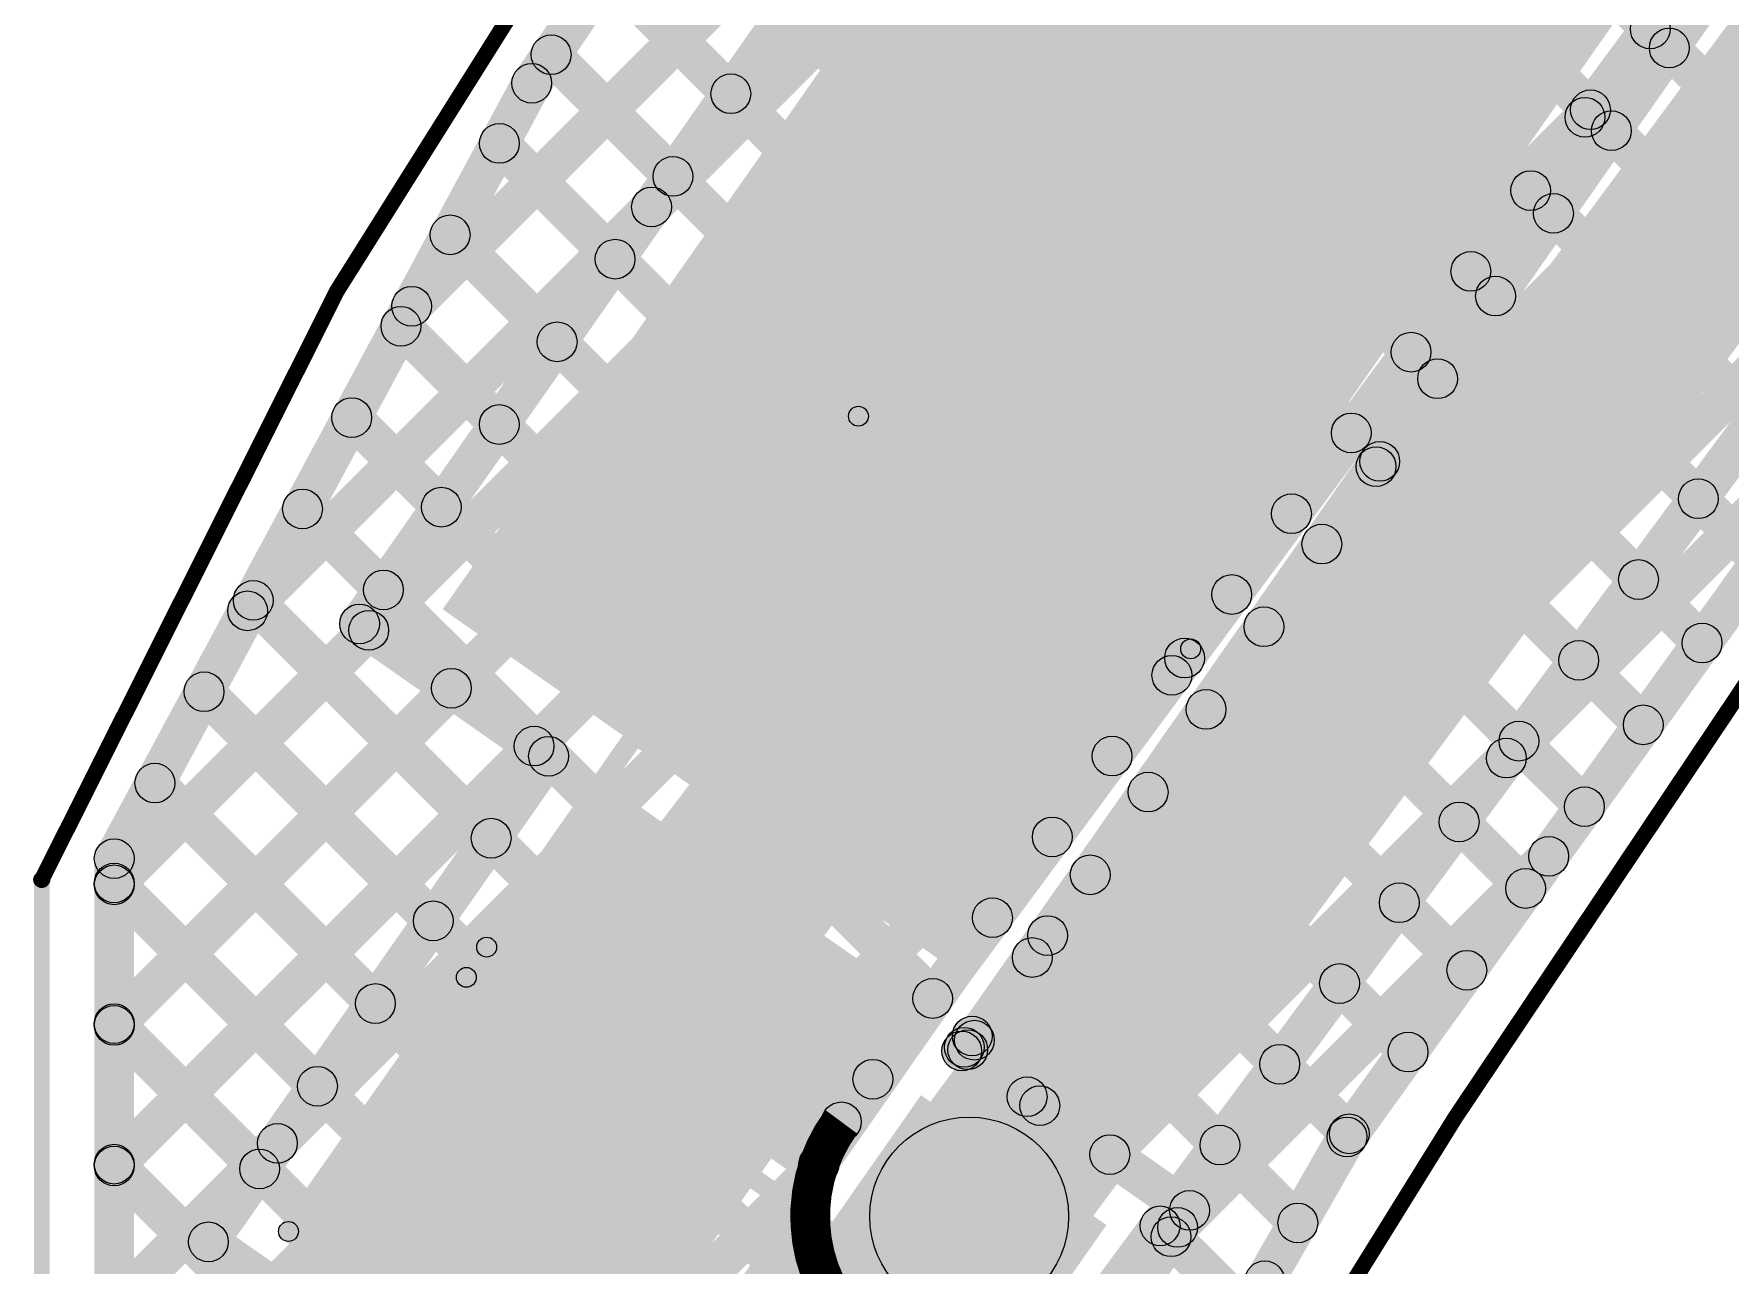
# Model space of a CAD drawing. Header units: millimetres. Extents: x 1.49 to 4.64, y 4.45 to 5.86.
# Drawn here: x 1.4898 to 1.9163, y 4.7328 to 5.0424 of the extents above; entities that cross this region are included whole.
import ezdxf

# ---------------------------------------------------------------- set-up
doc = ezdxf.new("R2010")
doc.units = ezdxf.units.MM
doc.header["$MEASUREMENT"] = 0
for name, color, linetype in [('BottomLayer', 5, 'Continuous'), ('Mechanical2', 216, 'Continuous'), ('TopLayer', 1, 'Continuous'), ('TopOverlay', 2, 'Continuous'), ('TopPaste', 8, 'Continuous'), ('TopSolder', 216, 'Continuous'), ('ViaHoleLayer', 16, 'Continuous')]:
    doc.layers.add(name, color=color, linetype=linetype)

# ---------------------------------------------------------------- blocks, each defined once
blk = doc.blocks.new('R__1206_1')
at = {"layer": 'TopLayer'}
for points in [[(-0.08, 0.035), (-0.02, 0.035), (-0.02, -0.035), (-0.08, -0.035)], [(0.02, 0.035), (0.08, 0.035), (0.08, -0.035), (0.02, -0.035)]]:
    blk.add_hatch(color=1, dxfattribs=at).paths.add_polyline_path(points)
at = {"layer": 'TopOverlay'}
h = blk.add_hatch(color=2, dxfattribs=at)
edge = h.paths.add_edge_path()
edge.add_arc((-0.084, 0.039), 0.0025, 0, 360)
h = blk.add_hatch(color=2, dxfattribs=at)
edge = h.paths.add_edge_path()
edge.add_arc((-0.084, 0.039), 0.0025, 0, 360)
for points in [[(-0.0815, -0.039), (-0.0865, -0.039), (-0.0865, 0.039), (-0.0815, 0.039)], [(-0.084, 0.0365), (-0.084, 0.0415), (0.084, 0.0415), (0.084, 0.0365)], [(0.0865, -0.039), (0.0815, -0.039), (0.0815, 0.039), (0.0865, 0.039)], [(-0.084, -0.0415), (-0.084, -0.0365), (0.084, -0.0365), (0.084, -0.0415)]]:
    blk.add_hatch(color=2, dxfattribs=at).paths.add_polyline_path(points)
h = blk.add_hatch(color=2, dxfattribs=at)
edge = h.paths.add_edge_path()
edge.add_arc((0.084, 0.039), 0.0025, 0, 360)
h = blk.add_hatch(color=2, dxfattribs=at)
edge = h.paths.add_edge_path()
edge.add_arc((0.084, 0.039), 0.0025, 0, 360)
h = blk.add_hatch(color=2, dxfattribs=at)
edge = h.paths.add_edge_path()
edge.add_arc((-0.084, -0.039), 0.0025, 0, 360)
h = blk.add_hatch(color=2, dxfattribs=at)
edge = h.paths.add_edge_path()
edge.add_arc((-0.084, -0.039), 0.0025, 0, 360)
h = blk.add_hatch(color=2, dxfattribs=at)
edge = h.paths.add_edge_path()
edge.add_arc((0.084, -0.039), 0.0025, 0, 360)
h = blk.add_hatch(color=2, dxfattribs=at)
edge = h.paths.add_edge_path()
edge.add_arc((0.084, -0.039), 0.0025, 0, 360)
at = {"layer": 'TopPaste'}
for points in [[(-0.08, 0.035), (-0.02, 0.035), (-0.02, -0.035), (-0.08, -0.035)], [(0.02, 0.035), (0.08, 0.035), (0.08, -0.035), (0.02, -0.035)]]:
    blk.add_hatch(color=8, dxfattribs=at).paths.add_polyline_path(points)
at = {"layer": 'TopSolder'}
for points in [[(-0.084, 0.039), (-0.016, 0.039), (-0.016, -0.039), (-0.084, -0.039)], [(0.016, 0.039), (0.084, 0.039), (0.084, -0.039), (0.016, -0.039)]]:
    blk.add_hatch(color=216, dxfattribs=at).paths.add_polyline_path(points)
at = {"layer": 'TopOverlay'}
for centre in [(-0.084, 0.039), (-0.084, 0.039), (0.084, 0.039), (0.084, 0.039), (-0.084, -0.039), (-0.084, -0.039), (0.084, -0.039), (0.084, -0.039)]:
    blk.add_circle(centre, 0.0025, dxfattribs=at)
blk = doc.blocks.new('W_____LED_6')
at = {"layer": 'TopLayer'}
for points in [[(-0.06526, 0.04685), (-0.02195, 0.04685), (-0.02195, -0.04685), (-0.06526, -0.04685)], [(-0.00226, 0.04685), (0.08947, 0.04685), (0.08947, -0.04685), (-0.00226, -0.04685)]]:
    blk.add_hatch(color=1, dxfattribs=at).paths.add_polyline_path(points)
at = {"layer": 'TopOverlay'}
h = blk.add_hatch(color=2, dxfattribs=at)
edge = h.paths.add_edge_path()
edge.add_arc((-0.069, 0.051), 0.0025, 0, 360)
h = blk.add_hatch(color=2, dxfattribs=at)
edge = h.paths.add_edge_path()
edge.add_arc((-0.069, 0.051), 0.0025, 0, 360)
for points in [[(-0.069, 0.0485), (-0.069, 0.0535), (0.094, 0.0535), (0.094, 0.0485)], [(0.134, 0.05301), (0.091, 0.05301), (0.091, -0.05299), (0.134, -0.05299)], [(-0.0715, 0.051), (-0.0665, 0.051), (-0.0665, -0.051), (-0.0715, -0.051)], [(-0.069, -0.0535), (-0.069, -0.0485), (0.094, -0.0485), (0.094, -0.0535)]]:
    blk.add_hatch(color=2, dxfattribs=at).paths.add_polyline_path(points)
h = blk.add_hatch(color=2, dxfattribs=at)
edge = h.paths.add_edge_path()
edge.add_arc((0.094, 0.051), 0.0025, 0, 360)
h = blk.add_hatch(color=2, dxfattribs=at)
edge = h.paths.add_edge_path()
edge.add_arc((-0.069, -0.051), 0.0025, 0, 360)
h = blk.add_hatch(color=2, dxfattribs=at)
edge = h.paths.add_edge_path()
edge.add_arc((-0.069, -0.051), 0.0025, 0, 360)
h = blk.add_hatch(color=2, dxfattribs=at)
edge = h.paths.add_edge_path()
edge.add_arc((0.094, -0.051), 0.0025, 0, 360)
at = {"layer": 'TopPaste'}
for points in [[(-0.06526, 0.04685), (-0.02195, 0.04685), (-0.02195, -0.04685), (-0.06526, -0.04685)], [(-0.00226, 0.04685), (0.08947, 0.04685), (0.08947, -0.04685), (-0.00226, -0.04685)]]:
    blk.add_hatch(color=8, dxfattribs=at).paths.add_polyline_path(points)
at = {"layer": 'TopSolder'}
for points in [[(-0.06926, 0.05085), (-0.01795, 0.05085), (-0.01795, -0.05085), (-0.06926, -0.05085)], [(-0.00626, 0.05085), (0.09347, 0.05085), (0.09347, -0.05085), (-0.00626, -0.05085)]]:
    blk.add_hatch(color=216, dxfattribs=at).paths.add_polyline_path(points)
at = {"layer": 'TopOverlay'}
for centre in [(-0.069, 0.051), (-0.069, 0.051), (0.094, 0.051), (-0.069, -0.051), (-0.069, -0.051), (0.094, -0.051)]:
    blk.add_circle(centre, 0.0025, dxfattribs=at)

msp = doc.modelspace()

# ---------------------------------------------------------------- hatches: boundary and pattern name
at = {"layer": 'BottomLayer'}
for points in [[(1.51354, 4.7188), (1.50646, 4.72587), (2.53458, 5.75399), (2.54166, 5.74692)], [(1.51354, 4.82487), (1.50646, 4.83194), (2.36466, 5.69013), (2.37173, 5.68306)], [(1.54709, 4.89377), (1.54001, 4.90084), (2.29395, 5.65478), (2.30102, 5.64771)], [(1.58833, 4.97037), (1.58126, 4.97745), (2.21993, 5.61611), (2.227, 5.60904)], [(1.54984, 4.63479), (1.51016, 4.66521), (2.02016, 5.33021), (2.05984, 5.29979)], [(1.51354, 4.78951), (1.50646, 4.79658), (2.01391, 5.30403), (2.02099, 5.29696)], [(1.51354, 4.75416), (1.50646, 4.76123), (2.03697, 5.29173), (2.04404, 5.28466)], [(1.69687, 4.76582), (1.68883, 4.77177), (2.07372, 5.29186), (2.08176, 5.28591)], [(1.7451, 4.73013), (1.7049, 4.75987), (2.08981, 5.27997), (2.13, 5.25023)], [(1.76117, 4.71823), (1.75313, 4.72418), (2.13372, 5.23845), (2.14176, 5.2325)], [(1.73436, 5.19847), (1.74143, 5.20554), (1.89979, 5.04718), (1.89272, 5.04011)], [(1.7179, 5.17958), (1.72497, 5.18665), (1.88475, 5.02686), (1.87768, 5.01979)], [(1.61914, 5.02719), (1.61086, 5.03281), (1.70586, 5.17281), (1.71414, 5.16719)], [(1.70209, 5.16002), (1.70917, 5.16709), (1.86971, 5.00655), (1.86264, 4.99947)], [(1.51354, 4.68344), (1.50646, 4.69052), (1.97695, 5.161), (1.98402, 5.15393)], [(1.6878, 5.13896), (1.69487, 5.14603), (1.85468, 4.98623), (1.84761, 4.97916)], [(1.67351, 5.1179), (1.68058, 5.12497), (1.83964, 4.96591), (1.83257, 4.95884)], [(1.65922, 5.09684), (1.66629, 5.10391), (1.8246, 4.94559), (1.81753, 4.93852)], [(1.64492, 5.07577), (1.65199, 5.08284), (1.80957, 4.92527), (1.8025, 4.9182)], [(1.63063, 5.05471), (1.6377, 5.06178), (1.79453, 4.90495), (1.78746, 4.89788)], [(1.61634, 5.03365), (1.62341, 5.04072), (1.77949, 4.88463), (1.77242, 4.87756)], [(1.5144, 4.83263), (1.5056, 4.83737), (1.6106, 5.03237), (1.6194, 5.02763)], [(1.5383, 4.67285), (1.53122, 4.67992), (1.87629, 5.02499), (1.88336, 5.01792)], [(1.60331, 5.01132), (1.61038, 5.01839), (1.76446, 4.86432), (1.75739, 4.85724)], [(1.59094, 4.98834), (1.59801, 4.99541), (1.74942, 4.844), (1.74235, 4.83693)], [(1.57856, 4.96536), (1.58563, 4.97243), (1.73438, 4.82368), (1.72731, 4.81661)], [(1.86361, 4.85674), (1.85654, 4.86381), (1.95333, 4.9606), (1.9604, 4.95353)], [(1.56619, 4.94238), (1.57326, 4.94945), (1.71935, 4.80336), (1.71228, 4.79629)], [(1.55381, 4.9194), (1.56088, 4.92647), (1.70431, 4.78304), (1.69724, 4.77597)], [(1.82406, 4.76208), (1.81594, 4.76792), (1.93094, 4.92792), (1.93906, 4.92208)], [(1.9048, 4.92196), (1.91187, 4.92903), (1.92759, 4.91331), (1.92052, 4.90624)], [(1.88977, 4.90164), (1.89684, 4.90871), (1.91281, 4.89274), (1.90574, 4.88567)], [(1.54144, 4.89642), (1.54851, 4.90349), (1.69064, 4.76135), (1.68357, 4.75428)], [(1.55807, 4.65727), (1.551, 4.66434), (1.77564, 4.88898), (1.78271, 4.88191)], [(1.87473, 4.88132), (1.8818, 4.88839), (1.89802, 4.87217), (1.89095, 4.8651)], [(1.52906, 4.87344), (1.53614, 4.88051), (1.75974, 4.6569), (1.75267, 4.64983)], [(1.85969, 4.861), (1.86676, 4.86808), (1.88324, 4.8516), (1.87617, 4.84453)], [(1.51669, 4.85045), (1.52376, 4.85753), (1.74689, 4.6344), (1.73982, 4.62733)], [(1.84466, 4.84069), (1.85173, 4.84776), (1.86845, 4.83103), (1.86138, 4.82396)], [(1.76296, 4.72073), (1.75588, 4.7278), (1.86719, 4.83911), (1.87426, 4.83204)], [(1.76296, 4.72073), (1.75588, 4.7278), (1.86719, 4.83911), (1.87426, 4.83204)], [(1.515, 4.66786), (1.505, 4.66786), (1.505, 4.835), (1.515, 4.835)], [(1.50646, 4.82532), (1.51354, 4.8324), (1.73403, 4.6119), (1.72696, 4.60483)], [(1.82962, 4.82037), (1.83669, 4.82744), (1.85367, 4.81046), (1.8466, 4.80339)], [(1.81458, 4.80005), (1.82165, 4.80712), (1.83888, 4.78989), (1.83181, 4.78282)], [(1.50646, 4.78997), (1.51354, 4.79704), (1.72104, 4.58954), (1.71397, 4.58247)], [(1.79955, 4.77973), (1.80662, 4.7868), (1.8241, 4.76932), (1.81703, 4.76225)], [(1.72434, 4.58752), (1.71566, 4.59248), (1.81566, 4.76748), (1.82434, 4.76252)], [(1.78451, 4.75941), (1.79158, 4.76648), (1.81117, 4.74689), (1.8041, 4.73982)], [(1.50646, 4.75461), (1.51354, 4.76168), (1.70744, 4.56778), (1.70037, 4.56071)], [(1.56129, 4.62513), (1.55422, 4.6322), (1.68368, 4.76167), (1.69075, 4.7546)], [(1.76947, 4.73909), (1.77654, 4.74616), (1.79831, 4.72439), (1.79124, 4.71732)]]:
    msp.add_hatch(color=5, dxfattribs=at).paths.add_polyline_path(points)
h = msp.add_hatch(color=5, dxfattribs=at)
edge = h.paths.add_edge_path()
edge.add_arc((1.89625, 5.04365), 0.005, 0, 360)
h = msp.add_hatch(color=5, dxfattribs=at)
edge = h.paths.add_edge_path()
edge.add_arc((1.61987, 5.03718), 0.005, 0, 360)
h = msp.add_hatch(color=5, dxfattribs=at)
edge = h.paths.add_edge_path()
edge.add_arc((1.615, 5.03), 0.005, 0, 360)
h = msp.add_hatch(color=5, dxfattribs=at)
edge = h.paths.add_edge_path()
edge.add_arc((1.615, 5.03), 0.005, 0, 360)
h = msp.add_hatch(color=5, dxfattribs=at)
edge = h.paths.add_edge_path()
edge.add_arc((1.87983, 5.02145), 0.005, 0, 360)
h = msp.add_hatch(color=5, dxfattribs=at)
edge = h.paths.add_edge_path()
edge.add_arc((1.88122, 5.02333), 0.005, 0, 360)
h = msp.add_hatch(color=5, dxfattribs=at)
edge = h.paths.add_edge_path()
edge.add_arc((1.60685, 5.01486), 0.005, 0, 360)
h = msp.add_hatch(color=5, dxfattribs=at)
edge = h.paths.add_edge_path()
edge.add_arc((1.86618, 5.00301), 0.005, 0, 360)
h = msp.add_hatch(color=5, dxfattribs=at)
edge = h.paths.add_edge_path()
edge.add_arc((1.59447, 4.99188), 0.005, 0, 360)
h = msp.add_hatch(color=5, dxfattribs=at)
edge = h.paths.add_edge_path()
edge.add_arc((1.85114, 4.98269), 0.005, 0, 360)
h = msp.add_hatch(color=5, dxfattribs=at)
edge = h.paths.add_edge_path()
edge.add_arc((1.5848, 4.97391), 0.005, 0, 360)
h = msp.add_hatch(color=5, dxfattribs=at)
edge = h.paths.add_edge_path()
edge.add_arc((1.5821, 4.96889), 0.005, 0, 360)
h = msp.add_hatch(color=5, dxfattribs=at)
edge = h.paths.add_edge_path()
edge.add_arc((1.83611, 4.96237), 0.005, 0, 360)
h = msp.add_hatch(color=5, dxfattribs=at)
edge = h.paths.add_edge_path()
edge.add_arc((1.56972, 4.94591), 0.005, 0, 360)
h = msp.add_hatch(color=5, dxfattribs=at)
edge = h.paths.add_edge_path()
edge.add_arc((1.82107, 4.94205), 0.005, 0, 360)
h = msp.add_hatch(color=5, dxfattribs=at)
edge = h.paths.add_edge_path()
edge.add_arc((1.90834, 4.9255), 0.005, 0, 360)
h = msp.add_hatch(color=5, dxfattribs=at)
edge = h.paths.add_edge_path()
edge.add_arc((1.55735, 4.92293), 0.005, 0, 360)
h = msp.add_hatch(color=5, dxfattribs=at)
edge = h.paths.add_edge_path()
edge.add_arc((1.80603, 4.92174), 0.005, 0, 360)
h = msp.add_hatch(color=5, dxfattribs=at)
edge = h.paths.add_edge_path()
edge.add_arc((1.8933, 4.90518), 0.005, 0, 360)
h = msp.add_hatch(color=5, dxfattribs=at)
edge = h.paths.add_edge_path()
edge.add_arc((1.54497, 4.89995), 0.005, 0, 360)
h = msp.add_hatch(color=5, dxfattribs=at)
edge = h.paths.add_edge_path()
edge.add_arc((1.791, 4.90142), 0.005, 0, 360)
h = msp.add_hatch(color=5, dxfattribs=at)
edge = h.paths.add_edge_path()
edge.add_arc((1.54355, 4.89731), 0.005, 0, 360)
h = msp.add_hatch(color=5, dxfattribs=at)
edge = h.paths.add_edge_path()
edge.add_arc((1.90927, 4.88921), 0.005, 0, 360)
h = msp.add_hatch(color=5, dxfattribs=at)
edge = h.paths.add_edge_path()
edge.add_arc((1.77917, 4.88544), 0.005, 0, 360)
h = msp.add_hatch(color=5, dxfattribs=at)
edge = h.paths.add_edge_path()
edge.add_arc((1.87827, 4.88486), 0.005, 0, 360)
h = msp.add_hatch(color=5, dxfattribs=at)
edge = h.paths.add_edge_path()
edge.add_arc((1.77596, 4.8811), 0.005, 0, 360)
h = msp.add_hatch(color=5, dxfattribs=at)
edge = h.paths.add_edge_path()
edge.add_arc((1.5326, 4.87697), 0.005, 0, 360)
h = msp.add_hatch(color=5, dxfattribs=at)
edge = h.paths.add_edge_path()
edge.add_arc((1.89449, 4.86864), 0.005, 0, 360)
h = msp.add_hatch(color=5, dxfattribs=at)
edge = h.paths.add_edge_path()
edge.add_arc((1.86323, 4.86454), 0.005, 0, 360)
h = msp.add_hatch(color=5, dxfattribs=at)
edge = h.paths.add_edge_path()
edge.add_arc((1.76092, 4.86078), 0.005, 0, 360)
h = msp.add_hatch(color=5, dxfattribs=at)
edge = h.paths.add_edge_path()
edge.add_arc((1.86007, 4.86028), 0.005, 0, 360)
h = msp.add_hatch(color=5, dxfattribs=at)
edge = h.paths.add_edge_path()
edge.add_arc((1.52023, 4.85399), 0.005, 0, 360)
h = msp.add_hatch(color=5, dxfattribs=at)
edge = h.paths.add_edge_path()
edge.add_arc((1.8797, 4.84806), 0.005, 0, 360)
h = msp.add_hatch(color=5, dxfattribs=at)
edge = h.paths.add_edge_path()
edge.add_arc((1.74588, 4.84046), 0.005, 0, 360)
h = msp.add_hatch(color=5, dxfattribs=at)
edge = h.paths.add_edge_path()
edge.add_arc((1.84819, 4.84422), 0.005, 0, 360)
h = msp.add_hatch(color=5, dxfattribs=at)
edge = h.paths.add_edge_path()
edge.add_arc((1.51, 4.835), 0.005, 0, 360)
h = msp.add_hatch(color=5, dxfattribs=at)
edge = h.paths.add_edge_path()
edge.add_arc((1.51, 4.835), 0.005, 0, 360)
h = msp.add_hatch(color=5, dxfattribs=at)
edge = h.paths.add_edge_path()
edge.add_arc((1.87072, 4.83557), 0.005, 0, 360)
h = msp.add_hatch(color=5, dxfattribs=at)
edge = h.paths.add_edge_path()
edge.add_arc((1.87072, 4.83557), 0.005, 0, 360)
h = msp.add_hatch(color=5, dxfattribs=at)
edge = h.paths.add_edge_path()
edge.add_arc((1.51, 4.82886), 0.005, 0, 360)
h = msp.add_hatch(color=5, dxfattribs=at)
edge = h.paths.add_edge_path()
edge.add_arc((1.51, 4.8284), 0.005, 0, 360)
h = msp.add_hatch(color=5, dxfattribs=at)
edge = h.paths.add_edge_path()
edge.add_arc((1.86492, 4.82749), 0.005, 0, 360)
h = msp.add_hatch(color=5, dxfattribs=at)
edge = h.paths.add_edge_path()
edge.add_arc((1.83315, 4.8239), 0.005, 0, 360)
h = msp.add_hatch(color=5, dxfattribs=at)
edge = h.paths.add_edge_path()
edge.add_arc((1.73085, 4.82014), 0.005, 0, 360)
h = msp.add_hatch(color=5, dxfattribs=at)
edge = h.paths.add_edge_path()
edge.add_arc((1.85013, 4.80692), 0.005, 0, 360)
h = msp.add_hatch(color=5, dxfattribs=at)
edge = h.paths.add_edge_path()
edge.add_arc((1.81812, 4.80358), 0.005, 0, 360)
h = msp.add_hatch(color=5, dxfattribs=at)
edge = h.paths.add_edge_path()
edge.add_arc((1.71581, 4.79982), 0.005, 0, 360)
h = msp.add_hatch(color=5, dxfattribs=at)
edge = h.paths.add_edge_path()
edge.add_arc((1.51, 4.7935), 0.005, 0, 360)
h = msp.add_hatch(color=5, dxfattribs=at)
edge = h.paths.add_edge_path()
edge.add_arc((1.51, 4.79305), 0.005, 0, 360)
h = msp.add_hatch(color=5, dxfattribs=at)
edge = h.paths.add_edge_path()
edge.add_arc((1.83535, 4.78635), 0.005, 0, 360)
h = msp.add_hatch(color=5, dxfattribs=at)
edge = h.paths.add_edge_path()
edge.add_arc((1.80308, 4.78327), 0.005, 0, 360)
h = msp.add_hatch(color=5, dxfattribs=at)
edge = h.paths.add_edge_path()
edge.add_arc((1.70077, 4.77951), 0.005, 0, 360)
h = msp.add_hatch(color=5, dxfattribs=at)
edge = h.paths.add_edge_path()
edge.add_arc((1.69285, 4.76879), 0.005, 0, 360)
h = msp.add_hatch(color=5, dxfattribs=at)
edge = h.paths.add_edge_path()
edge.add_arc((1.69285, 4.76879), 0.005, 0, 360)
h = msp.add_hatch(color=5, dxfattribs=at)
edge = h.paths.add_edge_path()
edge.add_arc((1.725, 4.745), 0.025, 0, 360)
h = msp.add_hatch(color=5, dxfattribs=at)
edge = h.paths.add_edge_path()
edge.add_arc((1.82, 4.765), 0.005, 0, 360)
h = msp.add_hatch(color=5, dxfattribs=at)
edge = h.paths.add_edge_path()
edge.add_arc((1.82, 4.765), 0.005, 0, 360)
h = msp.add_hatch(color=5, dxfattribs=at)
edge = h.paths.add_edge_path()
edge.add_arc((1.82056, 4.76578), 0.005, 0, 360)
h = msp.add_hatch(color=5, dxfattribs=at)
edge = h.paths.add_edge_path()
edge.add_arc((1.78804, 4.76295), 0.005, 0, 360)
h = msp.add_hatch(color=5, dxfattribs=at)
edge = h.paths.add_edge_path()
edge.add_arc((1.51, 4.75815), 0.005, 0, 360)
h = msp.add_hatch(color=5, dxfattribs=at)
edge = h.paths.add_edge_path()
edge.add_arc((1.51, 4.75769), 0.005, 0, 360)
h = msp.add_hatch(color=5, dxfattribs=at)
edge = h.paths.add_edge_path()
edge.add_arc((1.68711, 4.75782), 0.005, 0, 360)
h = msp.add_hatch(color=5, dxfattribs=at)
edge = h.paths.add_edge_path()
edge.add_arc((1.68722, 4.75813), 0.005, 0, 360)
h = msp.add_hatch(color=5, dxfattribs=at)
edge = h.paths.add_edge_path()
edge.add_arc((1.725, 4.745), 0.01181, 0, 360)
h = msp.add_hatch(color=5, dxfattribs=at)
edge = h.paths.add_edge_path()
edge.add_arc((1.77301, 4.74263), 0.005, 0, 360)
h = msp.add_hatch(color=5, dxfattribs=at)
edge = h.paths.add_edge_path()
edge.add_arc((1.80763, 4.74336), 0.005, 0, 360)
h = msp.add_hatch(color=5, dxfattribs=at)
edge = h.paths.add_edge_path()
edge.add_arc((1.79932, 4.72882), 0.005, 0, 360)
at = {"layer": 'Mechanical2'}
h = msp.add_hatch(color=216, dxfattribs=at)
edge = h.paths.add_edge_path()
edge.add_arc((1.49178, 4.82969), 0.00197, 0, 360)
h = msp.add_hatch(color=216, dxfattribs=at)
edge = h.paths.add_edge_path()
edge.add_arc((1.49178, 4.82969), 0.00197, 0, 360)
msp.add_hatch(color=216, dxfattribs=at).paths.add_polyline_path([(1.49375, 4.49206), (1.48981, 4.49206), (1.48981, 4.82969), (1.49375, 4.82969)])
at = {"layer": 'TopLayer'}
for points in [[(1.7431, 4.77158), (1.73602, 4.77865), (2.30007, 5.3427), (2.30714, 5.33563)], [(1.83083, 4.93003), (1.82376, 4.9371), (2.20388, 5.31722), (2.21095, 5.31015)], [(1.74826, 4.8121), (1.74119, 4.81917), (2.23382, 5.31181), (2.2409, 5.30474)], [(1.57579, 4.89115), (1.5676, 4.89689), (1.82352, 5.26237), (1.83171, 5.25663)], [(1.72094, 4.80783), (1.95965, 5.14874), (1.8313, 5.23861), (1.59259, 4.8977)], [(1.61914, 5.02719), (1.61086, 5.03281), (1.70586, 5.17281), (1.71414, 5.16719)], [(1.72872, 4.78407), (1.72053, 4.78981), (1.96473, 5.13855), (1.97292, 5.13282)], [(1.58833, 4.97037), (1.58126, 4.97745), (1.72416, 5.12035), (1.73123, 5.11327)], [(1.63063, 5.05471), (1.6377, 5.06178), (1.6686, 5.03089), (1.66152, 5.02382)], [(1.8975, 5.03533), (1.90457, 5.0424), (1.97093, 4.97604), (1.96386, 4.96897)], [(1.61634, 5.03365), (1.62341, 5.04072), (1.65403, 5.01009), (1.64696, 5.00302)], [(1.5144, 4.83263), (1.5056, 4.83737), (1.6106, 5.03237), (1.6194, 5.02763)], [(1.88293, 5.01454), (1.89001, 5.02161), (1.95659, 4.95502), (1.94952, 4.94795)], [(1.60331, 5.01132), (1.61038, 5.01839), (1.63947, 4.9893), (1.6324, 4.98223)], [(1.54709, 4.89377), (1.54001, 4.90084), (1.64159, 5.00241), (1.64866, 4.99534)], [(1.86837, 4.99374), (1.87545, 5.00081), (1.94226, 4.934), (1.93519, 4.92693)], [(1.59094, 4.98834), (1.59801, 4.99541), (1.62491, 4.9685), (1.61784, 4.96143)], [(1.85381, 4.97295), (1.86088, 4.98002), (1.92759, 4.91331), (1.92052, 4.90624)], [(1.57856, 4.96536), (1.58563, 4.97243), (1.61035, 4.94771), (1.60328, 4.94064)], [(1.76389, 4.75702), (1.75682, 4.76409), (1.95333, 4.9606), (1.9604, 4.95353)], [(1.83925, 4.95215), (1.84632, 4.95923), (1.91281, 4.89274), (1.90574, 4.88567)], [(1.56619, 4.94238), (1.57326, 4.94945), (1.59579, 4.92692), (1.58872, 4.91984)], [(1.82469, 4.93136), (1.83176, 4.93843), (1.89802, 4.87217), (1.89095, 4.8651)], [(1.55381, 4.9194), (1.56088, 4.92647), (1.58123, 4.90612), (1.57416, 4.89905)], [(1.82406, 4.76208), (1.81594, 4.76792), (1.93094, 4.92792), (1.93906, 4.92208)], [(1.81013, 4.91056), (1.8172, 4.91764), (1.88324, 4.8516), (1.87617, 4.84453)], [(1.54144, 4.89642), (1.54851, 4.90349), (1.60833, 4.84367), (1.60126, 4.8366)], [(1.56883, 4.88992), (1.57457, 4.89812), (1.62209, 4.86484), (1.61635, 4.85665)], [(1.79557, 4.88977), (1.80264, 4.89684), (1.86845, 4.83103), (1.86138, 4.82396)], [(1.51354, 4.82487), (1.50646, 4.83194), (1.57047, 4.89594), (1.57754, 4.88887)], [(1.51354, 4.78951), (1.50646, 4.79658), (1.59126, 4.88138), (1.59833, 4.87431)], [(1.52906, 4.87344), (1.53614, 4.88051), (1.59377, 4.82288), (1.58669, 4.8158)], [(1.78101, 4.86898), (1.78808, 4.87605), (1.85367, 4.81046), (1.8466, 4.80339)], [(1.51354, 4.75416), (1.50646, 4.76123), (1.61206, 4.86682), (1.61913, 4.85975)], [(1.5378, 4.73574), (1.52961, 4.74148), (1.61513, 4.86361), (1.62332, 4.85788)], [(1.51669, 4.85045), (1.52376, 4.85753), (1.57921, 4.80208), (1.57213, 4.79501)], [(1.76645, 4.84818), (1.77352, 4.85525), (1.83888, 4.78989), (1.83181, 4.78282)], [(1.7047, 4.8017), (1.63189, 4.85268), (1.55459, 4.7423), (1.62741, 4.69131)], [(1.78094, 4.73872), (1.77387, 4.74579), (1.86719, 4.83911), (1.87426, 4.83204)], [(1.78094, 4.73872), (1.77387, 4.74579), (1.86719, 4.83911), (1.87426, 4.83204)], [(1.515, 4.66786), (1.505, 4.66786), (1.505, 4.835), (1.515, 4.835)], [(1.50646, 4.82532), (1.51354, 4.8324), (1.56464, 4.78129), (1.55757, 4.77421)], [(1.75189, 4.82739), (1.75896, 4.83446), (1.8241, 4.76932), (1.81703, 4.76225)], [(1.73733, 4.80659), (1.7444, 4.81366), (1.81117, 4.74689), (1.8041, 4.73982)], [(1.50646, 4.78997), (1.51354, 4.79704), (1.55008, 4.76049), (1.54301, 4.75342)], [(1.72787, 4.78467), (1.71968, 4.79041), (1.72167, 4.79325), (1.72986, 4.78751)], [(1.72026, 4.78253), (1.726, 4.79072), (1.78326, 4.75062), (1.77753, 4.74243)], [(1.72277, 4.7858), (1.72984, 4.79287), (1.74629, 4.77642), (1.73922, 4.76935)], [(1.64814, 4.5838), (1.75951, 4.74284), (1.71287, 4.7755), (1.6015, 4.61645)], [(1.51354, 4.7188), (1.50646, 4.72587), (1.54752, 4.76692), (1.55459, 4.75985)], [(1.72434, 4.58752), (1.71566, 4.59248), (1.81566, 4.76748), (1.82434, 4.76252)], [(1.50646, 4.75461), (1.51354, 4.76168), (1.6097, 4.66552), (1.60263, 4.65845)], [(1.65592, 4.56004), (1.64773, 4.56577), (1.7763, 4.74939), (1.78449, 4.74366)], [(1.77221, 4.73635), (1.77928, 4.74342), (1.79831, 4.72439), (1.79124, 4.71732)], [(1.53084, 4.73452), (1.53657, 4.74271), (1.6212, 4.68345), (1.61546, 4.67526)]]:
    msp.add_hatch(color=1, dxfattribs=at).paths.add_polyline_path(points)
h = msp.add_hatch(color=1, dxfattribs=at)
edge = h.paths.add_edge_path()
edge.add_arc((1.61987, 5.03718), 0.005, 0, 360)
h = msp.add_hatch(color=1, dxfattribs=at)
edge = h.paths.add_edge_path()
edge.add_arc((1.90103, 5.03887), 0.005, 0, 360)
h = msp.add_hatch(color=1, dxfattribs=at)
edge = h.paths.add_edge_path()
edge.add_arc((1.615, 5.03), 0.005, 0, 360)
h = msp.add_hatch(color=1, dxfattribs=at)
edge = h.paths.add_edge_path()
edge.add_arc((1.615, 5.03), 0.005, 0, 360)
h = msp.add_hatch(color=1, dxfattribs=at)
edge = h.paths.add_edge_path()
edge.add_arc((1.66506, 5.02735), 0.005, 0, 360)
h = msp.add_hatch(color=1, dxfattribs=at)
edge = h.paths.add_edge_path()
edge.add_arc((1.88647, 5.01807), 0.005, 0, 360)
h = msp.add_hatch(color=1, dxfattribs=at)
edge = h.paths.add_edge_path()
edge.add_arc((1.60685, 5.01486), 0.005, 0, 360)
h = msp.add_hatch(color=1, dxfattribs=at)
edge = h.paths.add_edge_path()
edge.add_arc((1.6505, 5.00656), 0.005, 0, 360)
h = msp.add_hatch(color=1, dxfattribs=at)
edge = h.paths.add_edge_path()
edge.add_arc((1.64512, 4.99888), 0.005, 0, 360)
h = msp.add_hatch(color=1, dxfattribs=at)
edge = h.paths.add_edge_path()
edge.add_arc((1.87191, 4.99728), 0.005, 0, 360)
h = msp.add_hatch(color=1, dxfattribs=at)
edge = h.paths.add_edge_path()
edge.add_arc((1.59447, 4.99188), 0.005, 0, 360)
h = msp.add_hatch(color=1, dxfattribs=at)
edge = h.paths.add_edge_path()
edge.add_arc((1.63594, 4.98576), 0.005, 0, 360)
h = msp.add_hatch(color=1, dxfattribs=at)
edge = h.paths.add_edge_path()
edge.add_arc((1.5848, 4.97391), 0.005, 0, 360)
h = msp.add_hatch(color=1, dxfattribs=at)
edge = h.paths.add_edge_path()
edge.add_arc((1.85735, 4.97648), 0.005, 0, 360)
h = msp.add_hatch(color=1, dxfattribs=at)
edge = h.paths.add_edge_path()
edge.add_arc((1.5821, 4.96889), 0.005, 0, 360)
h = msp.add_hatch(color=1, dxfattribs=at)
edge = h.paths.add_edge_path()
edge.add_arc((1.62138, 4.96497), 0.005, 0, 360)
h = msp.add_hatch(color=1, dxfattribs=at)
edge = h.paths.add_edge_path()
edge.add_arc((1.84279, 4.95569), 0.005, 0, 360)
h = msp.add_hatch(color=1, dxfattribs=at)
edge = h.paths.add_edge_path()
edge.add_arc((1.56972, 4.94591), 0.005, 0, 360)
h = msp.add_hatch(color=1, dxfattribs=at)
edge = h.paths.add_edge_path()
edge.add_arc((1.60682, 4.94417), 0.005, 0, 360)
h = msp.add_hatch(color=1, dxfattribs=at)
edge = h.paths.add_edge_path()
edge.add_arc((1.82823, 4.9349), 0.005, 0, 360)
h = msp.add_hatch(color=1, dxfattribs=at)
edge = h.paths.add_edge_path()
edge.add_arc((1.8273, 4.93357), 0.005, 0, 360)
h = msp.add_hatch(color=1, dxfattribs=at)
edge = h.paths.add_edge_path()
edge.add_arc((1.55735, 4.92293), 0.005, 0, 360)
h = msp.add_hatch(color=1, dxfattribs=at)
edge = h.paths.add_edge_path()
edge.add_arc((1.59226, 4.92338), 0.005, 0, 360)
h = msp.add_hatch(color=1, dxfattribs=at)
edge = h.paths.add_edge_path()
edge.add_arc((1.81367, 4.9141), 0.005, 0, 360)
h = msp.add_hatch(color=1, dxfattribs=at)
edge = h.paths.add_edge_path()
edge.add_arc((1.54497, 4.89995), 0.005, 0, 360)
h = msp.add_hatch(color=1, dxfattribs=at)
edge = h.paths.add_edge_path()
edge.add_arc((1.5777, 4.90258), 0.005, 0, 360)
h = msp.add_hatch(color=1, dxfattribs=at)
edge = h.paths.add_edge_path()
edge.add_arc((1.54355, 4.89731), 0.005, 0, 360)
h = msp.add_hatch(color=1, dxfattribs=at)
edge = h.paths.add_edge_path()
edge.add_arc((1.5717, 4.89402), 0.005, 0, 360)
h = msp.add_hatch(color=1, dxfattribs=at)
edge = h.paths.add_edge_path()
edge.add_arc((1.5717, 4.89402), 0.005, 0, 360)
h = msp.add_hatch(color=1, dxfattribs=at)
edge = h.paths.add_edge_path()
edge.add_arc((1.574, 4.89241), 0.005, 0, 360)
h = msp.add_hatch(color=1, dxfattribs=at)
edge = h.paths.add_edge_path()
edge.add_arc((1.79911, 4.89331), 0.005, 0, 360)
h = msp.add_hatch(color=1, dxfattribs=at)
edge = h.paths.add_edge_path()
edge.add_arc((1.90927, 4.88921), 0.005, 0, 360)
h = msp.add_hatch(color=1, dxfattribs=at)
edge = h.paths.add_edge_path()
edge.add_arc((1.5326, 4.87697), 0.005, 0, 360)
h = msp.add_hatch(color=1, dxfattribs=at)
edge = h.paths.add_edge_path()
edge.add_arc((1.5948, 4.87785), 0.005, 0, 360)
h = msp.add_hatch(color=1, dxfattribs=at)
edge = h.paths.add_edge_path()
edge.add_arc((1.78455, 4.87251), 0.005, 0, 360)
h = msp.add_hatch(color=1, dxfattribs=at)
edge = h.paths.add_edge_path()
edge.add_arc((1.89449, 4.86864), 0.005, 0, 360)
h = msp.add_hatch(color=1, dxfattribs=at)
edge = h.paths.add_edge_path()
edge.add_arc((1.61559, 4.86329), 0.005, 0, 360)
h = msp.add_hatch(color=1, dxfattribs=at)
edge = h.paths.add_edge_path()
edge.add_arc((1.61922, 4.86074), 0.005, 0, 360)
h = msp.add_hatch(color=1, dxfattribs=at)
edge = h.paths.add_edge_path()
edge.add_arc((1.61922, 4.86074), 0.005, 0, 360)
h = msp.add_hatch(color=1, dxfattribs=at)
edge = h.paths.add_edge_path()
edge.add_arc((1.52023, 4.85399), 0.005, 0, 360)
h = msp.add_hatch(color=1, dxfattribs=at)
edge = h.paths.add_edge_path()
edge.add_arc((1.76999, 4.85172), 0.005, 0, 360)
h = msp.add_hatch(color=1, dxfattribs=at)
edge = h.paths.add_edge_path()
edge.add_arc((1.8797, 4.84806), 0.005, 0, 360)
h = msp.add_hatch(color=1, dxfattribs=at)
edge = h.paths.add_edge_path()
edge.add_arc((1.60479, 4.84013), 0.005, 0, 360)
h = msp.add_hatch(color=1, dxfattribs=at)
edge = h.paths.add_edge_path()
edge.add_arc((1.51, 4.835), 0.005, 0, 360)
h = msp.add_hatch(color=1, dxfattribs=at)
edge = h.paths.add_edge_path()
edge.add_arc((1.51, 4.835), 0.005, 0, 360)
h = msp.add_hatch(color=1, dxfattribs=at)
edge = h.paths.add_edge_path()
edge.add_arc((1.87072, 4.83557), 0.005, 0, 360)
h = msp.add_hatch(color=1, dxfattribs=at)
edge = h.paths.add_edge_path()
edge.add_arc((1.87072, 4.83557), 0.005, 0, 360)
h = msp.add_hatch(color=1, dxfattribs=at)
edge = h.paths.add_edge_path()
edge.add_arc((1.51, 4.82886), 0.005, 0, 360)
h = msp.add_hatch(color=1, dxfattribs=at)
edge = h.paths.add_edge_path()
edge.add_arc((1.51, 4.8284), 0.005, 0, 360)
h = msp.add_hatch(color=1, dxfattribs=at)
edge = h.paths.add_edge_path()
edge.add_arc((1.75542, 4.83092), 0.005, 0, 360)
h = msp.add_hatch(color=1, dxfattribs=at)
edge = h.paths.add_edge_path()
edge.add_arc((1.86492, 4.82749), 0.005, 0, 360)
h = msp.add_hatch(color=1, dxfattribs=at)
edge = h.paths.add_edge_path()
edge.add_arc((1.59023, 4.81934), 0.005, 0, 360)
h = msp.add_hatch(color=1, dxfattribs=at)
edge = h.paths.add_edge_path()
edge.add_arc((1.74472, 4.81564), 0.005, 0, 360)
h = msp.add_hatch(color=1, dxfattribs=at)
edge = h.paths.add_edge_path()
edge.add_arc((1.74086, 4.81013), 0.005, 0, 360)
h = msp.add_hatch(color=1, dxfattribs=at)
edge = h.paths.add_edge_path()
edge.add_arc((1.85013, 4.80692), 0.005, 0, 360)
h = msp.add_hatch(color=1, dxfattribs=at)
edge = h.paths.add_edge_path()
edge.add_arc((1.57567, 4.79855), 0.005, 0, 360)
h = msp.add_hatch(color=1, dxfattribs=at)
edge = h.paths.add_edge_path()
edge.add_arc((1.51, 4.7935), 0.005, 0, 360)
h = msp.add_hatch(color=1, dxfattribs=at)
edge = h.paths.add_edge_path()
edge.add_arc((1.51, 4.79305), 0.005, 0, 360)
h = msp.add_hatch(color=1, dxfattribs=at)
edge = h.paths.add_edge_path()
edge.add_arc((1.72576, 4.79038), 0.005, 0, 360)
h = msp.add_hatch(color=1, dxfattribs=at)
edge = h.paths.add_edge_path()
edge.add_arc((1.7263, 4.78933), 0.005, 0, 360)
h = msp.add_hatch(color=1, dxfattribs=at)
edge = h.paths.add_edge_path()
edge.add_arc((1.72313, 4.78662), 0.005, 0, 360)
h = msp.add_hatch(color=1, dxfattribs=at)
edge = h.paths.add_edge_path()
edge.add_arc((1.72377, 4.78754), 0.005, 0, 360)
h = msp.add_hatch(color=1, dxfattribs=at)
edge = h.paths.add_edge_path()
edge.add_arc((1.72463, 4.78694), 0.005, 0, 360)
h = msp.add_hatch(color=1, dxfattribs=at)
edge = h.paths.add_edge_path()
edge.add_arc((1.83535, 4.78635), 0.005, 0, 360)
h = msp.add_hatch(color=1, dxfattribs=at)
edge = h.paths.add_edge_path()
edge.add_arc((1.56111, 4.77775), 0.005, 0, 360)
h = msp.add_hatch(color=1, dxfattribs=at)
edge = h.paths.add_edge_path()
edge.add_arc((1.73956, 4.77512), 0.005, 0, 360)
h = msp.add_hatch(color=1, dxfattribs=at)
edge = h.paths.add_edge_path()
edge.add_arc((1.74275, 4.77288), 0.005, 0, 360)
h = msp.add_hatch(color=1, dxfattribs=at)
edge = h.paths.add_edge_path()
edge.add_arc((1.55105, 4.76339), 0.005, 0, 360)
h = msp.add_hatch(color=1, dxfattribs=at)
edge = h.paths.add_edge_path()
edge.add_arc((1.82, 4.765), 0.005, 0, 360)
h = msp.add_hatch(color=1, dxfattribs=at)
edge = h.paths.add_edge_path()
edge.add_arc((1.82, 4.765), 0.005, 0, 360)
h = msp.add_hatch(color=1, dxfattribs=at)
edge = h.paths.add_edge_path()
edge.add_arc((1.82056, 4.76578), 0.005, 0, 360)
h = msp.add_hatch(color=1, dxfattribs=at)
edge = h.paths.add_edge_path()
edge.add_arc((1.76035, 4.76056), 0.005, 0, 360)
h = msp.add_hatch(color=1, dxfattribs=at)
edge = h.paths.add_edge_path()
edge.add_arc((1.51, 4.75815), 0.005, 0, 360)
h = msp.add_hatch(color=1, dxfattribs=at)
edge = h.paths.add_edge_path()
edge.add_arc((1.51, 4.75769), 0.005, 0, 360)
h = msp.add_hatch(color=1, dxfattribs=at)
edge = h.paths.add_edge_path()
edge.add_arc((1.54655, 4.75696), 0.005, 0, 360)
h = msp.add_hatch(color=1, dxfattribs=at)
edge = h.paths.add_edge_path()
edge.add_arc((1.725, 4.745), 0.01181, 0, 360)
h = msp.add_hatch(color=1, dxfattribs=at)
edge = h.paths.add_edge_path()
edge.add_arc((1.7804, 4.74653), 0.005, 0, 360)
h = msp.add_hatch(color=1, dxfattribs=at)
edge = h.paths.add_edge_path()
edge.add_arc((1.7804, 4.74653), 0.005, 0, 360)
h = msp.add_hatch(color=1, dxfattribs=at)
edge = h.paths.add_edge_path()
edge.add_arc((1.77741, 4.74225), 0.005, 0, 360)
h = msp.add_hatch(color=1, dxfattribs=at)
edge = h.paths.add_edge_path()
edge.add_arc((1.77741, 4.74225), 0.005, 0, 360)
h = msp.add_hatch(color=1, dxfattribs=at)
edge = h.paths.add_edge_path()
edge.add_arc((1.80763, 4.74336), 0.005, 0, 360)
h = msp.add_hatch(color=1, dxfattribs=at)
edge = h.paths.add_edge_path()
edge.add_arc((1.5337, 4.73861), 0.005, 0, 360)
h = msp.add_hatch(color=1, dxfattribs=at)
edge = h.paths.add_edge_path()
edge.add_arc((1.5337, 4.73861), 0.005, 0, 360)
h = msp.add_hatch(color=1, dxfattribs=at)
edge = h.paths.add_edge_path()
edge.add_arc((1.77575, 4.73989), 0.005, 0, 360)
h = msp.add_hatch(color=1, dxfattribs=at)
edge = h.paths.add_edge_path()
edge.add_arc((1.79932, 4.72882), 0.005, 0, 360)
at = {"layer": 'ViaHoleLayer'}
h = msp.add_hatch(color=16, dxfattribs=at)
edge = h.paths.add_edge_path()
edge.add_arc((1.725, 4.745), 0.00591, 0, 360)

# ---------------------------------------------------------------- linework, layer by layer
at = {"layer": 'BottomLayer', "const_width": 0.01}
msp.add_lwpolyline([(1.75715, 4.72121, -1), (1.69285, 4.76879)], format="xyb", dxfattribs=at)
at = {"layer": 'BottomLayer'}
for centre, radius in [((1.89625, 5.04365), 0.005), ((1.61987, 5.03718), 0.005), ((1.615, 5.03), 0.005), ((1.615, 5.03), 0.005), ((1.87983, 5.02145), 0.005), ((1.88122, 5.02333), 0.005), ((1.60685, 5.01486), 0.005), ((1.86618, 5.00301), 0.005), ((1.59447, 4.99188), 0.005), ((1.85114, 4.98269), 0.005), ((1.5848, 4.97391), 0.005), ((1.5821, 4.96889), 0.005), ((1.83611, 4.96237), 0.005), ((1.56972, 4.94591), 0.005), ((1.82107, 4.94205), 0.005), ((1.90834, 4.9255), 0.005), ((1.55735, 4.92293), 0.005), ((1.80603, 4.92174), 0.005), ((1.8933, 4.90518), 0.005), ((1.54497, 4.89995), 0.005), ((1.791, 4.90142), 0.005), ((1.54355, 4.89731), 0.005), ((1.90927, 4.88921), 0.005), ((1.77917, 4.88544), 0.005), ((1.87827, 4.88486), 0.005), ((1.77596, 4.8811), 0.005), ((1.5326, 4.87697), 0.005), ((1.89449, 4.86864), 0.005), ((1.86323, 4.86454), 0.005), ((1.76092, 4.86078), 0.005), ((1.86007, 4.86028), 0.005), ((1.52023, 4.85399), 0.005), ((1.8797, 4.84806), 0.005), ((1.74588, 4.84046), 0.005), ((1.84819, 4.84422), 0.005), ((1.51, 4.835), 0.005), ((1.51, 4.835), 0.005), ((1.87072, 4.83557), 0.005), ((1.87072, 4.83557), 0.005), ((1.51, 4.82886), 0.005), ((1.51, 4.8284), 0.005), ((1.86492, 4.82749), 0.005), ((1.83315, 4.8239), 0.005), ((1.73085, 4.82014), 0.005), ((1.85013, 4.80692), 0.005), ((1.81812, 4.80358), 0.005), ((1.71581, 4.79982), 0.005), ((1.51, 4.7935), 0.005), ((1.51, 4.79305), 0.005), ((1.83535, 4.78635), 0.005), ((1.80308, 4.78327), 0.005), ((1.70077, 4.77951), 0.005), ((1.69285, 4.76879), 0.005), ((1.69285, 4.76879), 0.005), ((1.725, 4.745), 0.025), ((1.82, 4.765), 0.005), ((1.82, 4.765), 0.005), ((1.82056, 4.76578), 0.005), ((1.78804, 4.76295), 0.005), ((1.51, 4.75815), 0.005), ((1.51, 4.75769), 0.005), ((1.68711, 4.75782), 0.005), ((1.68722, 4.75813), 0.005), ((1.77301, 4.74263), 0.005), ((1.80763, 4.74336), 0.005), ((1.79932, 4.72882), 0.005)]:
    msp.add_circle(centre, radius, dxfattribs=at)
at = {"layer": 'Mechanical2', "const_width": 0.00394}
for points in [[(1.49178, 4.82969, -0.650988), (4.64195, 4.82969)], [(1.67, 4.47298, -0.026009), (1.94337, 4.91344)]]:
    msp.add_lwpolyline(points, format="xyb", dxfattribs=at)
at = {"layer": 'Mechanical2'}
msp.add_circle((1.49178, 4.82969), 0.00197, dxfattribs=at)
msp.add_circle((1.49178, 4.82969), 0.00197, dxfattribs=at)
at = {"layer": 'TopLayer'}
for centre in [(1.61987, 5.03718), (1.90103, 5.03887), (1.615, 5.03), (1.615, 5.03), (1.66506, 5.02735), (1.88647, 5.01807), (1.60685, 5.01486), (1.6505, 5.00656), (1.64512, 4.99888), (1.87191, 4.99728), (1.59447, 4.99188), (1.63594, 4.98576), (1.5848, 4.97391), (1.85735, 4.97648), (1.5821, 4.96889), (1.62138, 4.96497), (1.84279, 4.95569), (1.56972, 4.94591), (1.60682, 4.94417), (1.82823, 4.9349), (1.8273, 4.93357), (1.55735, 4.92293), (1.59226, 4.92338), (1.81367, 4.9141), (1.54497, 4.89995), (1.5777, 4.90258), (1.54355, 4.89731), (1.5717, 4.89402), (1.5717, 4.89402), (1.574, 4.89241), (1.79911, 4.89331), (1.90927, 4.88921), (1.5326, 4.87697), (1.5948, 4.87785), (1.78455, 4.87251), (1.89449, 4.86864), (1.61559, 4.86329), (1.61922, 4.86074), (1.61922, 4.86074), (1.52023, 4.85399), (1.76999, 4.85172), (1.8797, 4.84806), (1.60479, 4.84013), (1.51, 4.835), (1.51, 4.835), (1.87072, 4.83557), (1.87072, 4.83557), (1.51, 4.82886), (1.51, 4.8284), (1.75542, 4.83092), (1.86492, 4.82749), (1.59023, 4.81934), (1.74472, 4.81564), (1.74086, 4.81013), (1.85013, 4.80692), (1.57567, 4.79855), (1.51, 4.7935), (1.51, 4.79305), (1.72576, 4.79038), (1.7263, 4.78933), (1.72313, 4.78662), (1.72377, 4.78754), (1.72463, 4.78694), (1.83535, 4.78635), (1.56111, 4.77775), (1.73956, 4.77512), (1.74275, 4.77288), (1.55105, 4.76339), (1.82, 4.765), (1.82, 4.765), (1.82056, 4.76578), (1.76035, 4.76056), (1.51, 4.75815), (1.51, 4.75769), (1.54655, 4.75696), (1.7804, 4.74653), (1.7804, 4.74653), (1.77741, 4.74225), (1.77741, 4.74225), (1.80763, 4.74336), (1.5337, 4.73861), (1.5337, 4.73861), (1.77575, 4.73989), (1.79932, 4.72882)]:
    msp.add_circle(centre, 0.005, dxfattribs=at)

# ---------------------------------------------------------------- block references
for name, p, rotation in [('W_____LED_6', (1.685, 4.84), 55.00000000000001), ('R__1206_1', (1.645, 4.725), 325)]:
    msp.add_blockref(name, p, dxfattribs=dict(rotation=rotation))

doc.saveas('drawing.dxf')
